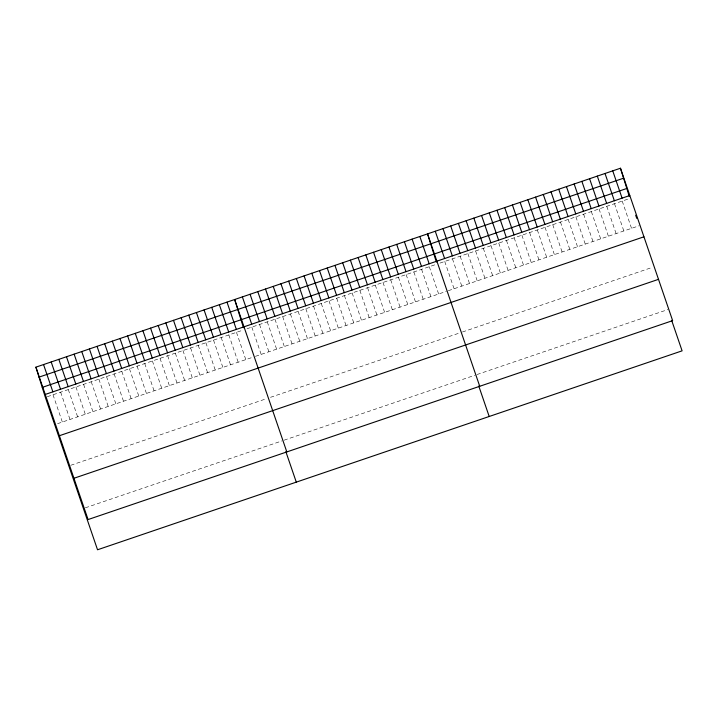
<?xml version="1.0" encoding="UTF-8"?>
<svg xmlns="http://www.w3.org/2000/svg" width="718" height="718" viewBox="0 0 718 718"><rect width="100%" height="100%" fill="white"/><g stroke="black" fill="none" stroke-linecap="round" stroke-linejoin="round"><path stroke-width="0.54" stroke-dasharray="3.59 2.69" d="M47.271 396.722L243.16 330.065M247.01 328.754L436.05 264.412M439.91 263.102L628.959 198.769M57.575 423.674L253.454 357.017M255.384 356.361L446.363 291.373M448.292 290.718L639.262 225.721M70.75 465.291L266.638 398.634M270.489 397.323L459.529 332.99M462.428 332.003L652.438 267.338M85.316 507.832L282.156 440.843M284.086 440.188L475.056 375.2M476.985 374.545L667.964 309.548M622.21 201.067L631.544 228.351M614.491 203.697L623.834 230.972M606.773 206.317L616.116 233.601M599.054 208.947L608.397 236.231M591.345 211.568L600.679 238.852M583.626 214.197L592.969 241.481M575.908 216.827L585.251 244.102M568.189 219.448L577.532 246.732M560.48 222.077L569.814 249.361M552.761 224.698L562.104 251.982M545.043 227.328L554.386 254.612M537.324 229.948L546.667 257.232M529.615 232.578L538.949 259.862M521.896 235.208L531.239 262.483M514.178 237.829L523.521 265.113M506.468 240.458L515.802 267.742M498.75 243.079L508.093 270.363M491.031 245.709L500.374 272.993M483.313 248.329L492.656 275.613M475.603 250.959L484.937 278.243M467.885 253.589L477.228 280.864M460.166 256.209L469.509 283.493M452.448 258.839L461.791 286.123M444.738 261.46L454.072 288.744M429.301 266.71L438.644 293.994M421.583 269.34L430.926 296.624M413.873 271.969L423.207 299.244M406.155 274.59L415.498 301.874M398.436 277.22L407.779 304.504M390.718 279.841L400.061 307.124M383.008 282.47L392.342 309.754M375.29 285.091L384.633 312.375M367.571 287.721L376.914 315.005M359.853 290.35L369.196 317.625M352.143 292.971L361.477 320.255M344.425 295.601L353.768 322.885M336.706 298.221L346.049 325.505M328.988 300.851L338.331 328.135M321.278 303.481L330.612 330.756M313.56 306.101L322.903 333.385M305.841 308.731L315.184 336.006M298.132 311.352L307.466 338.636M290.413 313.981L299.756 341.265M282.695 316.602L292.038 343.886M274.976 319.232L284.319 346.516M267.267 321.861L276.601 349.136M259.548 324.482L268.891 351.766M251.83 327.112L261.173 354.396M236.473 332.335L245.807 359.619M228.827 334.938L238.17 362.222M221.18 337.541L230.523 364.825M213.533 340.144L222.876 367.419M205.895 342.746L215.229 370.021M198.249 345.34L207.592 372.624M190.602 347.943L199.945 375.227M182.964 350.546L192.298 377.83M175.318 353.148L184.661 380.432M167.671 355.751L177.014 383.035M160.024 358.354L169.367 385.629M152.387 360.948L161.721 388.232M144.74 363.55L154.083 390.834M137.093 366.153L146.436 393.437M129.446 368.756L138.789 396.04M121.809 371.359L131.143 398.643M114.162 373.961L123.505 401.245M106.515 376.564L115.858 403.839M98.878 379.158L108.212 406.442M91.231 381.761L100.574 409.045M83.584 384.363L92.927 411.647M75.937 386.966L85.28 414.25M68.3 389.569L77.634 416.853M60.653 392.172L69.996 419.447M53.006 394.765L62.349 422.049"/><path stroke-width="1.08" d="M35.9 367.158L620.46 168.227L672.64 320.632L88.081 519.554L35.9 367.158L45.36 397.368L97.54 549.773L682.1 350.842L671.662 320.363M39.023 377.129L623.583 178.199M42.245 387.397L626.796 188.475M45.243 394.442L629.803 195.511M59.379 435.727L643.938 236.805M73.945 478.269L658.496 279.338M635.672 215.229L636.749 218.38M612.741 170.857L622.084 198.141M605.023 173.487L614.366 200.762M597.313 176.107L606.647 203.391M589.595 178.737L598.938 206.021M581.876 181.358L591.219 208.642M574.158 183.987L583.501 211.272M566.448 186.608L575.782 213.892M558.73 189.238L568.073 216.522M551.011 191.868L560.354 219.143M543.293 194.488L552.636 221.772M535.583 197.118L544.917 224.402M527.865 199.739L537.208 227.023M520.146 202.368L529.489 229.652M512.428 204.989L521.771 232.273M504.718 207.619L514.061 234.903M497 210.248L506.343 237.523M489.281 212.869L498.624 240.153M481.572 215.499L490.906 242.783M473.853 218.119L483.196 245.403M466.135 220.749L475.478 248.033M458.416 223.37L467.759 250.654M450.707 225.999L460.041 253.283M442.988 228.629L452.331 255.904M435.27 231.25L444.613 258.534M479.732 386.275L427.551 233.88L436.391 262.097M478.762 386.015L489.191 416.485M419.842 236.5L429.176 263.784M412.123 239.13L421.466 266.414M404.405 241.76L413.748 269.035M396.686 244.38L406.029 271.664M388.976 247.01L398.31 274.285M381.258 249.631L390.601 276.915M373.539 252.26L382.882 279.544M365.821 254.881L375.164 282.165M358.111 257.511L367.445 284.795M350.393 260.14L359.736 287.415M342.674 262.761L352.017 290.045M334.956 265.391L344.299 292.675M327.246 268.011L336.58 295.295M319.528 270.641L328.871 297.925M311.809 273.262L321.152 300.546M304.091 275.891L313.434 303.175M296.381 278.521L305.724 305.796M288.663 281.142L298.006 308.426M280.944 283.772L290.287 311.056M273.235 286.392L282.569 313.676M265.516 289.022L274.859 316.306M257.798 291.643L267.141 318.927M250.079 294.272L259.422 321.556M242.37 296.902L251.704 324.177M286.823 451.918L234.651 299.523L243.492 327.74M285.854 451.658L296.292 482.137M227.005 302.125L236.348 329.409M219.358 304.728L228.701 332.012M211.72 307.331L221.054 334.615M204.074 309.934L213.417 337.209M196.427 312.527L205.77 339.811M188.78 315.13L198.123 342.414M181.142 317.733L190.485 345.017M173.496 320.336L182.839 347.62M165.849 322.938L175.192 350.222M158.211 325.541L167.545 352.816M150.565 328.135L159.908 355.419M142.918 330.738L152.261 358.022M135.271 333.34L144.614 360.624M127.633 335.943L136.967 363.227M119.987 338.546L129.33 365.83M112.34 341.149L121.683 368.433M104.702 343.751L114.036 371.026M97.056 346.345L106.399 373.629M89.409 348.948L98.752 376.232M81.762 351.551L91.105 378.835M74.125 354.154L83.459 381.438M66.478 356.756L75.821 384.04M58.831 359.359L68.174 386.634M51.184 361.962L60.527 389.237M43.547 364.556L52.881 391.84M620.46 168.227L629.3 196.445"/></g></svg>
